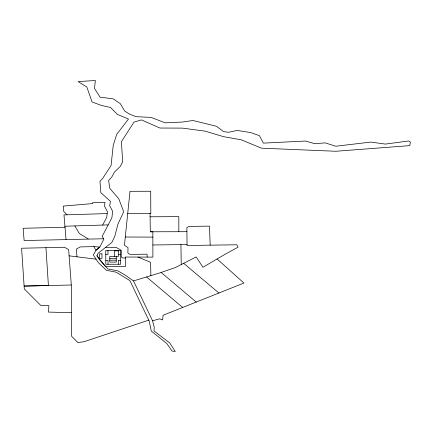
<?xml version="1.0" encoding="UTF-8"?>
<svg xmlns="http://www.w3.org/2000/svg" width="432" height="432" viewBox="0 0 432 432"><rect width="100%" height="100%" fill="white"/><g stroke="black" fill="none" stroke-linecap="round" stroke-linejoin="round"><path stroke-width="0.65" d="M178.821 231.709L178.821 216.637L150.093 216.783L150.055 213.446M67.009 214.801L63.677 211.324L63.239 206.102L92.761 203.569L92.534 202.754L105.057 202.365L104.398 205.956L107.406 211.631L106.747 217.253L102.659 225.067M96.968 255.776L98.113 253.265L111.899 242.384L114.777 236.32L117.985 224.019L123.687 211.756L118.714 198.65L109.787 188.395L108.648 180.484L111.726 177.098L114.507 171.985L120.215 166.52L122.704 161.865L121.381 141.701L133.979 122.132L141.399 119.891L159.97 128.039L182.428 128.12L205.081 131.134L223.511 136.652L241.294 139.833L261.49 148.181L335.902 151.265L409.763 145.616L410.4 142.096L408.645 140.978L385.398 144.088L370.748 142.079L335.831 146.237L325.15 142.868L314.896 143.716L305.548 141.037L263.331 143.122L259.459 135.68L250.717 132.586L237.195 130.442L228.479 132.289L223.582 131.614L216.443 126.263L192.996 120.506L182.137 122.067L165.056 122.823L151.178 117.407L136.021 116.672L129.384 114.059L124.697 111.056L120.317 103.696L113.303 98.863L100.111 97.173L94.457 88.398L95.386 80.509L78.133 81.599L86.843 86.983L92.027 101.93L101.207 105.37L110.527 107.465L117.423 114.453L128.498 119.043L116.737 134.341L113.254 145.244L111.073 165.494L102.854 178.157L99.97 181.359L100.861 192.65L110.457 201.371L109.663 205.664L112.644 211.286L111.883 217.793L102.152 236.38L103.815 239.198L99.835 246.996L95.953 250.339L93.339 254.95L98.188 262.467L106.407 270.281L116.251 272.214L129.902 280.611L149.186 321.019L151.292 331.047L166.887 343.629L172.055 351.049L175.284 351.491L169.733 342.943L154.008 330.923L154.251 327.202L152.555 320.787L133.51 280.913L124.6 274.687L117.725 270.832L107.892 268.99L100.17 260.501L96.968 255.776L105.44 266.409L125.588 266.371L125.356 257.029L152.901 257.11L152.852 231.779L150.314 231.79L150.093 216.783M148.77 320.144L84.067 341.707L77.895 342.554L71.636 336.296L71.302 285.012L68.645 249.626L64.546 247.271L21.6 248.238L24.3 288.932L40.835 305.478L48.913 305.683L48.422 312.082L71.485 312.676M133.51 280.913L159.03 273.17L175.306 267.57L196.187 256.927L202.927 267.273L224.483 254.615L238.054 247.169L236.866 244.782L187.056 245.479L186.878 227.648L189.016 226.4L209.498 226.13L210.168 245.155M152.555 320.787L159.538 318.848L162.664 319.907L163.048 315.279L243.929 283.052L217.096 258.979M107.179 213.57L63.979 214.898L66.037 239.485M64.924 226.222L108.167 224.894M65.011 227.227L23.107 228.28L24.133 240.538L103.561 238.766M93.852 246.607L95.953 250.339L99.749 247.072L93.852 246.607L80.152 246.92L76.388 249.102L76.966 256.813M71.302 285.012L24.1 286.076L48.411 285.53L45.949 247.693M152.879 244.982L187.007 244.544M105.403 247.509L116.143 247.401L121.3 250.344L121.241 257.013L122.461 257.953L125.377 257.963M127.715 213.554L150.811 213.446L150.698 191.252L130.01 191.306L124.443 245.23L128.029 247.693L127.856 252.99L130.005 254.383L147.047 254.178L147.166 257.094M150.314 231.79L186.905 231.687M118.336 250.846L114.448 250.857L114.48 256.468M105.77 254.378L107.989 254.372L107.968 250.468M118.357 254.356L120.577 254.351M109.766 258.347L116.246 258.336M109.777 260.215L116.257 260.204M105.802 260.366L108.022 260.361L108.043 264.265M120.609 260.339L118.39 260.339L118.411 264.249M125.291 237.011L152.863 237.114M69.109 255.847L96.061 259.168M137.997 257.067L150.606 262.348L150.865 275.648M88.214 238.923L79.342 233.539L74.86 225.92M183.649 263.32L218.911 293.02M161.136 272.446L196.231 302.054M146.54 276.961L182.66 307.465M180.938 244.625L181.24 264.546M118.336 250.447L118.368 256.462L109.755 256.473L109.787 262.089L116.267 262.078L116.235 256.462M120.555 250.441L105.748 250.468L105.824 264.271L120.631 264.244L120.555 250.441M101.963 253.87L99.371 253.876L99.398 258.363L101.99 258.363L101.963 253.87"/></g></svg>
